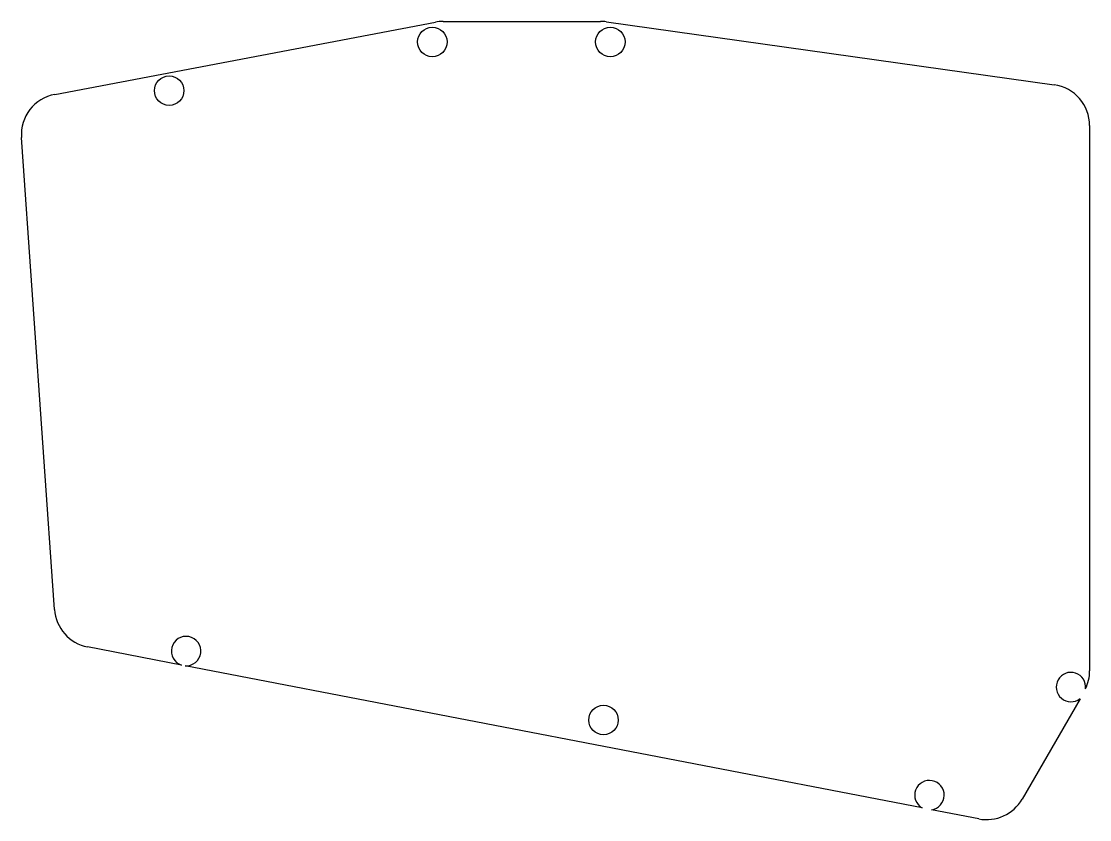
# Model space of a CAD drawing. Header units: millimetres. Extents: x 44 to 200, y -197 to -80.
import ezdxf

# ---------------------------------------------------------------- set-up
doc = ezdxf.new("R2010")
doc.units = ezdxf.units.MM

msp = doc.modelspace()

# ---------------------------------------------------------------- linework, layer by layer
for p, q in [((48.45, -91.01), (104.04, -80.46)), ((105.16, -80.36), (128.17, -80.36)), ((129.01, -80.42), (194.43, -89.63)), ((199.59, -95.57), (199.59, -175.2)), ((48.41, -166.21), (43.59, -97.32)), ((66.98, -174.33), (53.25, -171.69)), ((175.13, -195.2), (67.48, -174.43)), ((198.19, -179.24), (189.73, -193.9)), ((183.4, -196.79), (176.5, -195.46))]:
    msp.add_line(p, q)
for centre in [(103.59, -83.36), (129.59, -83.36), (65.16, -90.47), (128.59, -182.36)]:
    msp.add_circle(centre, 2.15)
for centre, radius, start, end in [((105.16, -86.36), 6, 90, 100.7458), ((128.17, -86.36), 6, 81.9829, 90), ((193.59, -95.57), 6, 0, 81.9829), ((49.57, -96.91), 6, 100.7458, 184), ((54.39, -165.79), 6, 184, 259.0817), ((67.63, -172.29), 2.15, 265.9666, 612.1968), ((196.86, -177.55), 2.15, 352.8682, 668.257), ((193.59, -175.2), 6, 334.1665, 0), ((176.2, -193.33), 2.15, 278.0796, 600.0839), ((184.53, -190.9), 6, 259.0817, 330.008)]:
    msp.add_arc(centre, radius, start, end)

doc.saveas('drawing.dxf')
